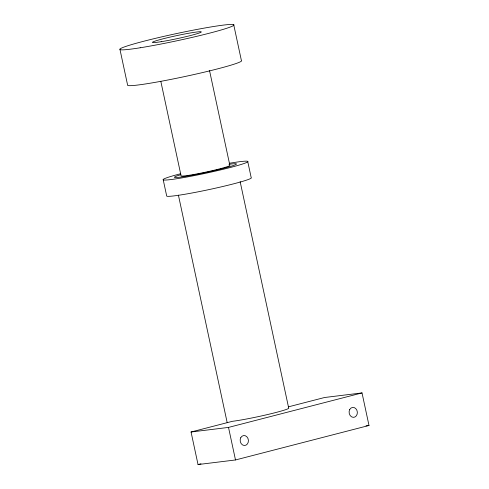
<?xml version="1.0" encoding="UTF-8"?>
<svg xmlns="http://www.w3.org/2000/svg" width="489" height="489" viewBox="0 0 489 489"><rect width="100%" height="100%" fill="white"/><g stroke="black" fill="none" stroke-linecap="round" stroke-linejoin="round"><path stroke-width="0.73" d="M288.345 406.866L324.562 397.508L362.019 392.918L368.999 425.473L235.496 459.96L198.033 464.55L191.052 432.001L232.44 421.304A31.687 1.932 -12.1 0 0 268.43 414.342A31.687 1.932 -12.1 0 0 288.675 407.991L240.142 181.615M191.052 432.001L228.516 427.41L362.019 392.918M198.033 464.55L200.991 463.786M366.004 425.84L368.999 425.473M233.711 24.688L241.389 60.495A58.368 3.564 -12.1 0 1 189.555 75.514A58.368 3.564 -12.1 0 1 127.678 85.416L120.001 49.609M247.703 161.358L251.193 177.629A43.362 2.647 -12.1 0 1 212.691 188.791A43.362 2.647 -12.1 0 1 166.725 196.144L163.234 179.873M209.536 70.599L229.836 165.27A25.018 1.528 -12.1 0 1 207.623 171.706A25.018 1.528 -12.1 0 1 181.101 175.954L160.808 81.278M228.516 427.41L235.496 459.96M178.412 195.148L227.202 422.728M229.292 163.283A43.362 2.647 -12.1 0 1 237.617 165.514A43.362 2.647 -12.1 0 1 174.353 179.096A43.362 2.647 -12.1 0 1 180.374 173.791M228.974 164.304A31.687 1.932 -12.1 0 1 227.232 167.372A31.687 1.932 -12.1 0 1 184.97 176.474A31.687 1.932 -12.1 0 1 180.875 174.659M140.202 47.769A58.368 3.564 -12.1 0 0 233.076 25.776A58.368 3.564 -12.1 0 0 157.287 37.904A58.368 3.564 -12.1 0 0 140.202 47.769M161.15 41.699A25.018 1.528 -12.1 0 0 200.948 32.274A25.018 1.528 -12.1 0 0 168.467 37.476A25.018 1.528 -12.1 0 0 161.15 41.699M240.716 437.789A5.006 4.126 83 0 0 244.262 445.497A5.006 4.126 83 0 0 247.886 438.248A5.006 4.126 83 0 0 240.716 437.789M349.653 409.648A5.006 4.126 83 0 0 353.205 417.349A5.006 4.126 83 0 0 356.823 410.106A5.006 4.126 83 0 0 349.653 409.648"/></g></svg>
